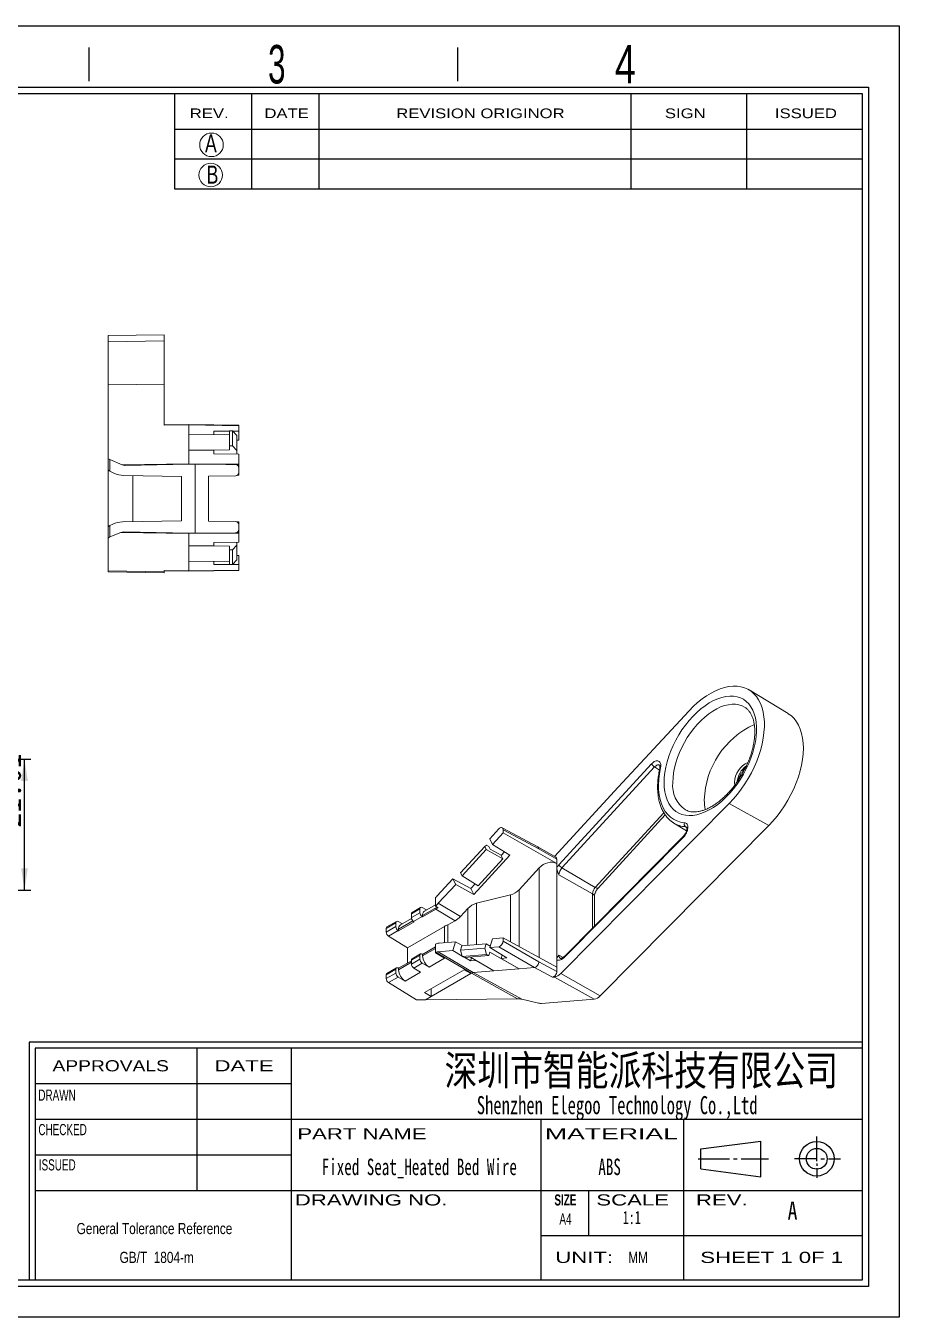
# Model space of a CAD drawing. Header units: millimetres. Extents: x 2 to 295, y 1 to 209.
# Drawn here: x 154.8 to 295.1, y 1.3 to 208.7 of the extents above; entities that cross this region are included whole.
import ezdxf

# ---------------------------------------------------------------- set-up
doc = ezdxf.new("R2010")
doc.units = ezdxf.units.MM
doc.layers.add('DIM', color=5, linetype='Continuous')
doc.layers.add('SLD-0', color=179, linetype='Continuous')
doc.styles.add('SLDTEXTSTYLE0', font='SIMSUN.TTC', dxfattribs={"width": 0.67})
doc.styles.add('SLDTEXTSTYLE1', font='SIMSUN.TTC', dxfattribs={"width": 0.67})
doc.styles.add('SLDTEXTSTYLE10', font='ARIAL.TTF', dxfattribs={"width": 1.7064})
doc.styles.add('SLDTEXTSTYLE11', font='SIMSUN.TTC', dxfattribs={"width": 0.8, "bigfont": 'bigfont'})
doc.styles.add('SLDTEXTSTYLE12', font='SIMSUN.TTC', dxfattribs={"width": 0.8})
doc.styles.add('SLDTEXTSTYLE13', font='SIMKAI.TTF', dxfattribs={"width": 0.67})
doc.styles.add('SLDTEXTSTYLE14', font='SIMSUN.TTC')
doc.styles.add('SLDTEXTSTYLE3', font='ARIAL.TTF', dxfattribs={"width": 0.63516})
doc.styles.add('SLDTEXTSTYLE4', font='GOTHIC.TTF', dxfattribs={"width": 0.7304})
doc.styles.add('SLDTEXTSTYLE5', font='GOTHIC.TTF', dxfattribs={"width": 0.61171})
doc.styles.add('SLDTEXTSTYLE6', font='ARIALBD.TTF', dxfattribs={"width": 0.63516})
doc.styles.add('SLDTEXTSTYLE7', font='ARIAL.TTF', dxfattribs={"width": 1.422})
doc.styles.add('SLDTEXTSTYLE8', font='ARIAL.TTF', dxfattribs={"width": 0.7584})
doc.styles.add('SLDTEXTSTYLE9', font='ARIAL.TTF', dxfattribs={"width": 1.2324})
doc.dimstyles.new('SLDDIMSTYLE0', dxfattribs={"dimtxt": 3.5, "dimasz": 3.5, "dimexe": 0, "dimexo": 0.0625, "dimgap": 0.875, "dimtad": 2, "dimrnd": 1e-09, "dimzin": 12, "dimdsep": 46, "dimtxsty": 'SLDTEXTSTYLE0', "dimsah": 1, "dimcen": 0.09, "dimadec": 0, "dimazin": 3, "dimtfac": 1, "dimtmove": 0, "dimatfit": 0, "dimfxl": 0, "dimfrac": 2, "dimtolj": 1, "dimtzin": 12, "dimarcsym": 0})

# ---------------------------------------------------------------- blocks, each defined once
blk = doc.blocks.new('SW_NOTE_1')
at = {"layer": 'SLD-0', "color": 0, "char_height": 1.7927, "attachment_point": 2, "style": 'SLDTEXTSTYLE8'}
for s, insert in [('General Tolerance Reference ', (13.02, 2.31)), (' GB/T  1804-m', (13.11, -2.32))]:
    blk.add_mtext(s, dxfattribs=dict(at, insert=insert))
blk = doc.blocks.new('_D_8')
at = {"layer": 'DIM'}
for p, q in [((100.4, 90.88), (155.57, 90.88)), ((154.57, 69.87), (154.57, 90.88)), ((85.21, 69.87), (155.57, 69.87))]:
    blk.add_line(p, q, dxfattribs=at)
for points in [[(154.57, 90.88), (154.04, 87.38), (155.11, 87.38)], [(154.57, 69.87), (155.11, 73.37), (154.04, 73.37)]]:
    blk.add_solid(points, dxfattribs=at)
at = {"layer": 'DIM', "insert": (150.5, 79.92), "char_height": 3.5, "attachment_point": 1, "rotation": 90, "style": 'SLDTEXTSTYLE14'}
blk.add_mtext('21.01', dxfattribs=at)

msp = doc.modelspace()

# ---------------------------------------------------------------- linework, layer by layer
at = {"color": 7, "linetype": 'Continuous', "lineweight": 15}
for p, q in [((177.01, 159.075), (167.999, 158.917)), ((167.999, 157.931), (167.999, 158.917)), ((167.999, 157.931), (177.01, 158.075)), ((167.999, 157.931), (167.999, 150.997)), ((177.01, 159.075), (177.01, 158.075)), ((177.01, 151.141), (177.01, 158.075)), ((177.01, 151.141), (167.999, 150.997)), ((167.999, 150.997), (167.999, 139.312)), ((177.01, 144.552), (177.01, 151.141)), ((181.004, 144.657), (177.01, 144.612)), ((180.999, 144.597), (177.01, 144.552)), ((180.999, 143.045), (180.999, 144.597)), ((189.01, 144.459), (180.999, 144.597)), ((189.01, 144.519), (181.004, 144.657)), ((185.01, 143.564), (187.51, 143.562)), ((185.01, 143.564), (185.01, 143.016)), ((187.51, 143.642), (188.01, 143.639)), ((187.51, 143.642), (187.51, 141.2)), ((188.01, 143.639), (188.01, 141.204)), ((188.71, 142.898), (188.01, 143.639)), ((188.082, 143.561), (189.01, 143.561)), ((189.01, 144.459), (189.01, 144.519)), ((189.01, 143.561), (189.01, 144.459)), ((189.01, 142.131), (189.01, 143.561)), ((180.999, 140.511), (180.999, 143.045)), ((187.51, 142.999), (180.999, 143.045)), ((188.01, 141.204), (187.51, 141.2)), ((187.51, 141.2), (187.51, 140.557)), ((188.01, 141.204), (188.71, 140.474)), ((188.71, 142.898), (188.71, 140.474)), ((188.71, 142.124), (189.01, 142.131)), ((167.999, 139.312), (167.999, 137.468)), ((168.292, 137.15), (168.292, 139.005)), ((168.292, 139.005), (170.244, 138.18)), ((180.999, 140.511), (187.51, 140.557)), ((180.999, 138.351), (180.999, 140.511)), ((185.01, 140.507), (180.999, 140.511)), ((185.01, 140.507), (185.01, 139.927)), ((189.01, 139.867), (185.01, 139.927)), ((188.71, 140.474), (188.71, 139.871)), ((189.01, 138.287), (189.01, 139.867)), ((167.999, 137.468), (167.999, 128.126)), ((168.939, 136.852), (168.292, 137.15)), ((170.244, 138.18), (180.999, 138.351)), ((170.724, 138.087), (180.999, 138.266)), ((180.999, 138.351), (180.999, 138.266)), ((180.999, 138.351), (189.01, 138.287)), ((180.999, 138.266), (181.999, 138.257)), ((180.999, 138.266), (182.499, 138.253)), ((180.999, 138.266), (180.999, 138.266)), ((181.999, 138.257), (181.999, 127.222)), ((188.484, 138.201), (181.999, 138.257)), ((182.499, 138.253), (182.499, 138.253)), ((189.01, 138.196), (186.916, 138.215)), ((189.01, 138.287), (189.01, 138.196)), ((189.01, 137.671), (189.01, 138.196)), ((189.01, 137.671), (189.01, 136.932)), ((189.01, 136.49), (189.01, 136.932)), ((179.799, 136.322), (170.549, 136.483)), ((171.999, 136.458), (171.999, 129.022)), ((179.799, 129.158), (179.799, 136.322)), ((184.125, 136.356), (188.518, 136.432)), ((184.125, 129.124), (184.125, 136.356)), ((188.733, 136.485), (189.01, 136.49)), ((168.292, 128.436), (168.75, 128.641)), ((170.322, 128.993), (179.799, 129.158)), ((188.518, 129.047), (184.125, 129.124)), ((189.01, 129.02), (188.655, 129.026)), ((189.01, 129.02), (189.01, 128.548)), ((167.999, 128.126), (167.999, 126.291)), ((168.292, 126.589), (168.292, 128.436)), ((170.043, 127.308), (168.292, 126.589)), ((180.999, 127.132), (170.043, 127.308)), ((180.999, 127.214), (170.514, 127.397)), ((181.999, 127.222), (180.999, 127.214)), ((180.999, 127.132), (180.999, 127.214)), ((189.01, 127.197), (180.999, 127.132)), ((180.999, 125.139), (180.999, 127.132)), ((181.999, 127.222), (188.484, 127.279)), ((189.01, 127.284), (188.484, 127.279)), ((189.01, 128.548), (189.01, 127.809)), ((189.01, 127.809), (189.01, 127.284)), ((189.01, 127.284), (189.01, 127.197)), ((189.01, 125.769), (189.01, 127.197)), ((167.999, 126.291), (167.999, 121.154)), ((180.999, 125.139), (185.01, 125.143)), ((180.999, 122.665), (180.999, 125.139)), ((187.51, 125.094), (180.999, 125.139)), ((185.01, 125.71), (189.01, 125.769)), ((185.01, 125.71), (185.01, 125.143)), ((187.51, 125.094), (187.51, 124.543)), ((187.51, 124.543), (188.01, 124.539)), ((187.51, 124.543), (187.51, 122.159)), ((188.71, 125.269), (188.01, 124.539)), ((188.01, 124.539), (188.01, 122.162)), ((188.71, 125.765), (188.71, 125.269)), ((188.71, 125.269), (188.71, 122.902)), ((180.999, 122.665), (187.51, 122.71)), ((180.999, 121.145), (180.999, 122.665)), ((185.01, 122.693), (185.01, 122.158)), ((188.01, 122.162), (188.71, 122.902)), ((189.01, 123.592), (188.71, 123.599)), ((189.01, 122.163), (189.01, 123.592)), ((167.999, 121.154), (177.01, 121.009)), ((167.999, 121.154), (167.999, 121.01)), ((167.999, 121.01), (177.01, 120.852)), ((177.01, 121.191), (180.999, 121.145)), ((177.01, 121.009), (177.01, 121.191)), ((177.01, 121.134), (181.004, 121.088)), ((177.01, 120.852), (177.01, 121.009)), ((180.999, 121.145), (189.01, 121.281)), ((181.004, 121.088), (189.01, 121.224)), ((187.51, 122.161), (185.01, 122.158)), ((188.01, 122.162), (187.51, 122.159)), ((189.01, 122.163), (187.978, 122.162)), ((189.01, 121.281), (189.01, 122.163)), ((189.01, 121.281), (189.01, 121.224)), ((277.276, 98.213), (270.984, 102.027)), ((249.945, 86.426), (261.342, 98.668)), ((255.326, 90.146), (240.44, 73.936)), ((240.931, 73.445), (255.817, 89.654)), ((239.708, 75.294), (249.945, 86.426)), ((267.813, 83.81), (240.72, 56.469)), ((267.813, 83.81), (274.145, 80.229)), ((246.735, 70.204), (257.527, 81.955)), ((229.327, 78.131), (230.766, 79.695)), ((229.761, 77.214), (231.461, 79.063)), ((237.063, 76.803), (231.31, 79.897)), ((231.461, 79.063), (231.461, 79.574)), ((231.461, 79.574), (237.213, 76.48)), ((240.077, 74.148), (231.461, 79.063)), ((247.052, 52.888), (274.145, 80.229)), ((258.904, 80.648), (258.773, 80.731)), ((258.904, 80.648), (260.947, 79.41)), ((228.533, 76.887), (224.652, 72.666)), ((228.533, 76.887), (228.812, 77.081)), ((228.766, 76.394), (228.533, 76.887)), ((229.171, 76.883), (228.812, 77.081)), ((229.367, 76.47), (229.171, 76.883)), ((229.761, 77.214), (229.327, 78.131)), ((232.564, 75.491), (229.761, 77.214)), ((239.948, 75.157), (237.068, 76.8)), ((260.455, 78.553), (241.319, 59.241)), ((241.321, 59.093), (260.457, 78.405)), ((228.766, 76.394), (224.885, 72.174)), ((232.564, 75.491), (226.743, 69.161)), ((227.477, 70.58), (231.442, 74.891)), ((228.766, 76.394), (231.442, 74.891)), ((229.367, 76.47), (231.182, 75.47)), ((231.694, 76.027), (231.173, 75.46)), ((231.173, 75.46), (231.442, 74.891)), ((237.213, 76.48), (240.094, 74.836)), ((240.094, 73.464), (240.094, 74.836)), ((224.652, 72.666), (224.885, 72.174)), ((234.051, 69.939), (237.273, 73.443)), ((240.077, 57.519), (240.077, 74.148)), ((246.273, 70.307), (240.931, 73.445)), ((220.888, 68.953), (223.416, 71.702)), ((221.063, 67.755), (223.85, 70.786)), ((223.416, 71.702), (223.85, 70.786)), ((223.416, 71.702), (226.28, 70.139)), ((223.85, 70.786), (226.743, 69.161)), ((227.477, 70.58), (224.885, 72.174)), ((226.971, 70.891), (226.28, 70.139)), ((240.448, 72.308), (245.845, 69.3)), ((220.588, 67.312), (220.588, 68.705)), ((226.28, 70.139), (226.743, 69.161)), ((227.206, 67.764), (232.641, 69.101)), ((246.15, 64.116), (246.15, 68.884)), ((216.743, 66.057), (218.113, 66.848)), ((218.223, 67.09), (216.853, 66.299)), ((218.113, 66.245), (218.113, 66.848)), ((219.159, 66.683), (218.484, 67.066)), ((218.542, 65.587), (220.637, 66.796)), ((220.588, 67.508), (218.853, 66.506)), ((221.017, 67.055), (220.588, 67.312)), ((220.637, 66.796), (223.762, 64.943)), ((221.063, 67.755), (224.619, 65.646)), ((224.619, 65.646), (225.796, 66.926)), ((212.696, 63.72), (214.246, 64.616)), ((214.356, 64.858), (212.804, 63.962)), ((214.246, 64.013), (214.246, 64.616)), ((215.293, 64.451), (214.618, 64.834)), ((214.675, 63.355), (217.172, 64.796)), ((216.764, 65.3), (214.986, 64.274)), ((218.113, 66.245), (216.743, 65.454)), ((216.743, 66.057), (216.743, 65.454)), ((217.09, 64.845), (218.46, 65.636)), ((217.172, 64.796), (217.09, 64.845)), ((218.46, 65.636), (218.542, 65.587)), ((218.542, 65.587), (218.542, 65.819)), ((223.762, 64.943), (222.613, 64.28)), ((214.246, 64.013), (212.696, 63.117)), ((212.696, 63.72), (212.696, 63.117)), ((213.037, 62.505), (214.594, 63.404)), ((216.089, 60.618), (213.037, 62.505)), ((214.594, 63.404), (214.675, 63.355)), ((214.675, 63.355), (214.675, 63.587)), ((222.031, 64.048), (216.089, 60.618)), ((222.613, 64.28), (222.613, 61.49)), ((216.089, 58.144), (216.089, 60.618)), ((218.542, 59.56), (220.588, 60.741)), ((220.588, 61.212), (220.588, 59.795)), ((223.38, 60.17), (221.029, 59.979)), ((223.814, 61.588), (221.184, 61.374)), ((223.814, 61.588), (223.38, 60.17)), ((224.898, 59.29), (223.38, 60.17)), ((225.023, 60.933), (223.814, 61.588)), ((224.853, 60.92), (224.648, 60.249)), ((224.648, 60.249), (228.547, 60.567)), ((224.648, 60.249), (224.912, 59.234)), ((224.853, 60.92), (228.752, 61.237)), ((228.547, 60.567), (228.752, 61.237)), ((228.826, 59.553), (228.547, 60.567)), ((229.391, 60.891), (228.752, 61.237)), ((229.318, 60.654), (229.752, 62.071)), ((230.771, 60.772), (229.318, 60.654)), ((229.318, 60.654), (232.092, 58.985)), ((231.461, 62.21), (229.752, 62.071)), ((236.533, 57.448), (230.771, 60.772)), ((231.461, 61.695), (231.461, 62.21)), ((231.461, 62.21), (240.077, 57.519)), ((237.213, 58.378), (231.461, 61.695)), ((214.675, 57.328), (216.743, 58.522)), ((216.743, 58.607), (218.113, 59.398)), ((218.113, 58.795), (216.743, 58.004)), ((216.743, 58.607), (216.743, 58.004)), ((218.216, 59.627), (216.846, 58.836)), ((218.484, 58.148), (217.114, 57.357)), ((218.113, 58.795), (218.113, 59.398)), ((218.542, 59.56), (218.46, 59.606)), ((218.484, 58.148), (219.593, 57.496)), ((218.542, 59.328), (218.542, 59.56)), ((222.068, 58.925), (219.593, 57.496)), ((220.588, 59.795), (220.731, 59.877)), ((220.588, 59.795), (222.068, 58.925)), ((226.395, 56.551), (220.731, 59.877)), ((221.029, 59.979), (226.674, 56.645)), ((224.912, 59.234), (228.826, 59.553)), ((225.26, 59.029), (224.912, 59.234)), ((225.26, 59.029), (229.186, 59.349)), ((226.244, 58.509), (225.336, 59.036)), ((226.224, 59.108), (229.957, 56.913)), ((226.396, 59.006), (226.244, 58.509)), ((226.244, 58.509), (227.12, 58.581)), ((228.826, 59.553), (229.186, 59.349)), ((229.186, 59.349), (229.353, 59.896)), ((234.03, 57.244), (229.353, 59.896)), ((231.324, 59.447), (231.159, 58.909)), ((231.159, 58.909), (232.092, 58.985)), ((231.159, 58.909), (234.03, 57.244)), ((240.094, 56.809), (237.213, 58.378)), ((240.094, 56.809), (240.094, 58.687)), ((212.696, 56.271), (214.246, 57.166)), ((214.246, 56.563), (212.696, 55.668)), ((212.696, 56.271), (212.696, 55.668)), ((214.35, 57.395), (212.798, 56.499)), ((214.246, 56.563), (214.246, 57.166)), ((214.675, 57.328), (214.594, 57.374)), ((214.675, 57.096), (214.675, 57.328)), ((218.223, 56.706), (215.727, 55.264)), ((218.223, 56.706), (217.114, 57.357)), ((218.839, 53.424), (225.204, 57.098)), ((226.265, 56.475), (219.9, 52.801)), ((225.204, 57.098), (226.265, 56.475)), ((226.265, 56.475), (226.395, 56.551)), ((233.81, 52.42), (226.395, 56.551)), ((229.957, 56.913), (226.674, 56.645)), ((226.674, 56.645), (234.474, 52.347)), ((234.03, 57.244), (229.957, 56.913)), ((236.533, 57.448), (234.03, 57.244)), ((239.404, 55.885), (236.533, 57.448)), ((240.72, 56.469), (247.052, 52.888)), ((214.618, 55.916), (213.061, 55.017)), ((217.566, 52.277), (213.061, 55.017)), ((214.618, 55.916), (215.727, 55.264)), ((219.9, 52.801), (219.9, 54.036)), ((239.703, 55.91), (239.404, 55.885)), ((246.118, 52.375), (239.703, 55.91)), ((217.566, 52.277), (218.98, 52.27)), ((219.9, 52.801), (218.839, 53.424)), ((218.98, 52.27), (219.9, 52.801)), ((218.98, 52.27), (233.81, 52.42)), ((234.474, 52.347), (236.951, 51.761)), ((237.658, 51.686), (246.118, 52.375))]:
    msp.add_line(p, q, dxfattribs=at)
at = {"color": 8, "linetype": 'Continuous', "lineweight": 15}
for p, q in [((256.585, 89.158), (255.817, 89.654)), ((257.291, 82.304), (246.273, 70.307)), ((260.936, 79.992), (260.786, 80.048)), ((261.025, 79.899), (260.786, 80.048)), ((237.273, 73.443), (237.273, 59.046)), ((232.641, 61.567), (232.641, 69.101)), ((234.051, 69.939), (234.051, 60.8)), ((245.845, 69.3), (245.845, 63.808)), ((220.853, 67.153), (218.542, 65.819)), ((225.796, 66.926), (225.796, 60.996)), ((227.206, 67.764), (227.206, 61.111)), ((216.989, 64.923), (214.675, 63.587)), ((222.031, 61.443), (222.031, 64.048)), ((218.542, 59.328), (220.588, 60.509)), ((214.675, 57.096), (216.743, 58.29)), ((241.123, 59.072), (240.448, 59.449))]:
    msp.add_line(p, q, dxfattribs=at)
at = {"color": 7, "linetype": 'Continuous', "lineweight": 15, "flags": 128}
for points in [[(267.813, 83.81), (268.483, 84.524), (269.128, 85.288), (269.742, 86.095), (270.321, 86.939), (270.861, 87.815), (271.358, 88.717), (271.809, 89.638), (272.21, 90.571), (272.559, 91.511), (272.853, 92.45), (273.09, 93.382), (273.268, 94.301), (273.387, 95.199), (273.445, 96.071), (273.442, 96.91), (273.378, 97.711), (273.253, 98.468), (273.068, 99.175), (272.825, 99.827), (272.526, 100.421), (272.171, 100.951), (271.765, 101.415), (271.309, 101.808), (270.808, 102.128), (270.263, 102.373), (269.68, 102.541), (269.063, 102.63), (268.415, 102.641), (267.742, 102.573), (267.048, 102.427), (266.338, 102.203), (265.616, 101.903), (264.889, 101.53), (264.161, 101.086), (263.437, 100.574), (262.723, 99.997), (262.023, 99.36), (261.342, 98.668)], [(257.336, 87.149), (257.367, 87.947), (257.459, 88.775), (257.612, 89.625), (257.824, 90.489), (258.093, 91.362), (258.418, 92.235), (258.796, 93.102), (259.223, 93.955), (259.697, 94.787), (260.212, 95.592), (260.765, 96.362), (261.351, 97.091), (261.966, 97.773), (262.603, 98.403), (263.259, 98.976), (263.928, 99.486), (264.603, 99.929), (265.28, 100.302), (265.952, 100.601), (266.615, 100.825), (267.263, 100.971), (267.889, 101.037), (268.49, 101.025), (269.061, 100.933), (269.595, 100.762), (270.09, 100.514), (270.541, 100.191), (270.944, 99.795), (271.295, 99.33), (271.593, 98.8), (271.834, 98.209), (272.017, 97.562), (272.139, 96.864), (272.201, 96.121), (272.201, 95.339), (272.139, 94.525), (272.017, 93.686), (271.834, 92.828), (271.593, 91.958), (271.295, 91.084), (270.944, 90.213), (270.541, 89.352), (270.09, 88.509), (269.595, 87.69), (269.061, 86.902), (268.49, 86.151), (267.889, 85.445), (267.263, 84.788), (266.615, 84.186), (265.952, 83.644), (265.28, 83.167), (264.603, 82.759), (263.928, 82.422), (263.259, 82.161), (262.603, 81.976), (261.966, 81.869), (261.351, 81.842), (260.765, 81.895), (260.212, 82.026), (259.697, 82.236), (259.223, 82.521), (258.796, 82.881), (258.418, 83.312), (258.093, 83.81), (257.824, 84.371), (257.612, 84.991), (257.459, 85.664), (257.367, 86.386), (257.336, 87.149)], [(277.276, 98.213), (277.294, 98.202), (277.785, 97.848), (278.226, 97.419), (278.615, 96.919), (278.948, 96.35), (279.224, 95.718), (279.439, 95.027), (279.593, 94.281), (279.684, 93.488), (279.711, 92.651), (279.675, 91.779), (279.575, 90.876), (279.413, 89.951), (279.19, 89.009), (278.906, 88.058), (278.565, 87.105), (278.169, 86.156), (277.721, 85.22), (277.223, 84.303), (276.681, 83.411), (276.097, 82.551), (275.477, 81.731), (274.825, 80.955), (274.145, 80.229)], [(256.774, 89.519), (256.599, 88.588), (256.488, 87.679), (256.442, 86.8), (256.462, 85.958), (256.547, 85.159), (256.698, 84.409), (256.912, 83.715), (257.188, 83.082), (257.523, 82.514), (257.916, 82.017), (258.363, 81.595), (258.86, 81.25), (259.404, 80.985), (259.991, 80.803), (260.615, 80.704)], [(268.705, 86.759), (268.7, 86.783), (268.669, 87.151)]]:
    msp.add_lwpolyline(points, dxfattribs=at)
at = {"color": 8, "linetype": 'Continuous', "lineweight": 15, "flags": 128}
for points in [[(270.268, 99.257), (269.874, 99.457), (269.37, 99.624), (268.832, 99.713), (268.262, 99.723), (267.668, 99.654), (267.054, 99.508), (266.425, 99.285), (265.787, 98.987), (265.147, 98.618), (264.509, 98.179), (263.881, 97.676), (263.266, 97.113), (262.672, 96.495), (262.102, 95.828), (261.564, 95.117), (261.06, 94.369), (260.597, 93.591), (260.177, 92.79), (259.806, 91.974), (259.486, 91.148), (259.22, 90.322), (259.01, 89.502), (258.859, 88.697), (258.768, 87.912), (258.738, 87.156)], [(260.457, 78.405), (260.44, 78.461), (260.437, 78.507), (260.447, 78.542), (260.455, 78.553)], [(246.273, 70.307), (246.408, 70.235), (246.527, 70.189), (246.625, 70.171), (246.699, 70.18), (246.735, 70.204)], [(241.319, 59.241), (241.311, 59.23), (241.3, 59.196), (241.304, 59.149), (241.321, 59.093)]]:
    msp.add_lwpolyline(points, dxfattribs=at)
at = {"color": 7, "linetype": 'Continuous', "lineweight": 15}
for centre, radius, start, end in [((188.48, 137.671), 0.53, 0, 89.5), ((188.51, 136.932), 0.5, 271, 0), ((188.51, 128.548), 0.5, 0, 89), ((188.48, 127.809), 0.53, 270.5, 0), ((277.556, 83.954), 13.768, 114.51766, 178.40624), ((256.529, 90.856), 1.397, 210.58041, 239.35953), ((272.284, 87.083), 3.616, 114.32393, 178.91441), ((271.125, 84.279), 7.331, 179.54803, 191.59057), ((261.114, 80.484), 0.546, 156.20121, 233.01142), ((241.643, 74.646), 1.397, 210.58041, 239.35953), ((242.232, 72.22), 1.787, 136.7503, 177.18117), ((219.903, 69.84), 1.325, 301.10196, 317.98092), ((247.426, 69.222), 1.583, 136.7503, 177.18117), ((218.341, 66.885), 0.231, 51.54414, 189.33258), ((219.278, 65.9), 0.74, 125.04422, 186.26796), ((214.474, 64.653), 0.231, 51.54414, 189.33258), ((216.995, 66.089), 0.254, 124.09119, 187.22099), ((217.512, 65.489), 0.77, 182.65231, 236.77029), ((218.882, 66.28), 0.77, 182.65231, 236.77029), ((215.016, 64.048), 0.77, 182.65231, 236.77029), ((215.411, 63.668), 0.74, 125.04422, 186.26796), ((216.981, 58.637), 0.24, 124.12618, 187.186), ((218.327, 59.434), 0.217, 52.29531, 189.4473), ((218.928, 58.832), 0.816, 182.6294, 237.08191), ((220.848, 59.434), 2.308, 182.6294, 237.08191), ((221.108, 59.258), 0.725, 96.20748, 121.33129), ((214.461, 57.202), 0.217, 52.29531, 189.4473), ((215.061, 56.6), 0.816, 182.6294, 237.08191), ((216.981, 57.202), 2.308, 182.6294, 237.08191), ((217.557, 58.042), 0.816, 182.6294, 237.08191), ((226.747, 55.972), 0.677, 96.20748, 121.33129), ((239.428, 57.614), 1.726, 279.16472, 318.43343), ((245.866, 53.94), 1.586, 279.16472, 318.43343)]:
    msp.add_arc(centre, radius, start, end, dxfattribs=at)
at = {"color": 8, "linetype": 'Continuous', "lineweight": 15}
for centre, radius, start, end in [((256.783, 89.364), 0.155, 93.27779, 157.96302), ((273.001, 86.692), 3.998, 127.71305, 172.50559), ((263.384, 86.638), 4.675, 173.63755, 235.71112), ((261.116, 84.332), 4.297, 239.01485, 265.59644), ((245.665, 68.848), 0.486, 4.33275, 68.32072), ((240.999, 59.382), 0.555, 173.08561, 236.26651)]:
    msp.add_arc(centre, radius, start, end, dxfattribs=at)
at = {"color": 7, "linetype": 'Continuous', "lineweight": 15}
for centre, major_axis, ratio, start_param, end_param in [((181.002, 143.957), (0.002, 0.7), 0.0174505, 6.2829356, 6.6992218), ((168.999, 139.331), (1, 0.024), 0.441597, 3.1311237, 3.9165218), ((168.999, 137.449), (1, -0.024), 0.441597, 3.1520617, 3.9374598), ((170.703, 139.266), (1.18, 0), 0.9998476, 4.3124015, 4.7298449), ((170.549, 140.484), (-2.51, 3.151), 0.9823839, 2.0442343, 2.4601812), ((170.322, 124.992), (2.518, 3.145), 0.9824012, 0.6840113, 1.0895587), ((168.999, 128.145), (1, 0.023), 0.4292319, 2.3461984, 3.1315966), ((168.999, 126.272), (1, -0.023), 0.4292319, 2.3661906, 3.1515887), ((170.493, 126.214), (1.183, 0), 0.9998476, 1.5533404, 1.9603112), ((181.002, 121.788), (-0.002, 0.7), 0.0174506, 2.7359582, 3.1418413), ((230.966, 79.288), (0.35, 0.606), 0.5772078, 5.49786, 7.4844169), ((236.727, 76.189), (0.339, 0.612), 0.5689102, 5.487582, 6.2902554), ((239.599, 74.55), (0.35, 0.606), 0.5774961, 5.4976943, 6.2862276), ((238.687, 72.596), (1.814, 1.153), 0.7301737, 0.3685172, 1.9218602), ((232.637, 70.787), (1.814, 1.153), 0.7301737, 4.2802593, 5.0634529), ((220.206, 69.502), (1.5, 2.598), 0.5774186, 4.107726, 4.342743), ((220.637, 69.246), (1.5, 2.598), 0.5774186, 3.9267961, 4.1069685), ((227.21, 66.079), (1.814, 1.153), 0.7301737, 1.1386666, 1.9218602), ((223.762, 67.393), (1.5, 2.598), 0.5774186, 3.9267961, 4.342743), ((213.064, 63.5), (-0.258, 0.463), 0.5672184, 0.0084273, 0.7939067), ((213.043, 62.91), (-0.244, 0.437), 0.5672184, 0.7939067, 2.3472497), ((223.445, 63.203), (2, -0.031), 0.5872749, 2.008766, 2.3652297), ((220.347, 58.639), (1.5, 2.599), 0.5773454, 0.3795924, 0.6714945), ((230.966, 61.41), (0.35, 0.606), 0.5775528, 3.5214067, 5.4975655), ((236.727, 58.087), (0.342, 0.611), 0.5656292, 3.5139937, 5.4903766), ((213.043, 56.063), (-0.244, 0.437), 0.5672184, 0.0084273, 0.7939067), ((239.599, 56.523), (0.35, 0.606), 0.5772657, 3.5212854, 5.4978924), ((213.064, 55.448), (-0.258, 0.463), 0.5672184, 0.7939067, 2.3559764), ((233.839, 51.454), (1.674, 0), 0.5772936, 1.1812815, 1.5882523), ((236.951, 52.079), (0.997, -0.261), 0.2997694, 4.7907602, 5.5761584)]:
    msp.add_ellipse(centre, major_axis=major_axis, ratio=ratio, start_param=start_param, end_param=end_param, dxfattribs=at)
for points, knots in [([(270.267, 99.247), (270.33, 99.211), (270.521, 99.103), (270.797, 98.852), (271.097, 98.497), (271.35, 98.08), (271.558, 97.609), (271.721, 97.088), (271.837, 96.519), (271.905, 95.905), (271.924, 95.25), (271.892, 94.558), (271.81, 93.837), (271.676, 93.09), (271.492, 92.326), (271.258, 91.55), (270.975, 90.768), (270.646, 89.989), (270.273, 89.218), (269.86, 88.462), (269.409, 87.728), (268.925, 87.022), (268.411, 86.35), (267.874, 85.717), (267.316, 85.129), (266.744, 84.591), (266.164, 84.107), (265.58, 83.68), (264.998, 83.313), (264.424, 83.009), (263.864, 82.768), (263.323, 82.592), (262.806, 82.478), (262.316, 82.427), (261.855, 82.435), (261.424, 82.505), (261.056, 82.616), (260.847, 82.731), (260.758, 82.779)], [0, 0, 0, 0, 0.0157828, 0.0476574, 0.078746, 0.1086406, 0.1375649, 0.1658723, 0.19384, 0.2216502, 0.2494132, 0.2771792, 0.3049845, 0.3328478, 0.3607739, 0.3887598, 0.416798, 0.4448781, 0.4729889, 0.5011183, 0.5292539, 0.5573811, 0.5854854, 0.6135543, 0.6415755, 0.6695372, 0.697429, 0.7252436, 0.7529784, 0.7806402, 0.8082508, 0.8358497, 0.8634949, 0.891304, 0.9194602, 0.9482252, 0.9779155, 1, 1, 1, 1]), ([(256.774, 89.519), (256.802, 89.647), (256.817, 89.772), (256.816, 90.004), (256.802, 90.11), (256.746, 90.301), (256.704, 90.383), (256.596, 90.516), (256.53, 90.567), (256.379, 90.632), (256.293, 90.647), (256.112, 90.639), (256.014, 90.616), (255.816, 90.537), (255.715, 90.479), (255.515, 90.333), (255.419, 90.246), (255.326, 90.146)], [0, 0, 0, 0, 0.125, 0.125, 0.25, 0.25, 0.375, 0.375, 0.5, 0.5, 0.625, 0.625, 0.75, 0.75, 0.875, 0.875, 1, 1, 1, 1]), ([(256.639, 89.422), (256.607, 89.267), (256.512, 88.819), (256.396, 88.086), (256.312, 87.235), (256.285, 86.408), (256.314, 85.611), (256.401, 84.847), (256.545, 84.123), (256.746, 83.443), (257.003, 82.813), (257.313, 82.238), (257.675, 81.72), (258.087, 81.269), (258.452, 80.943), (258.693, 80.792), (258.767, 80.746)], [0, 0, 0, 0, 0.04089302, 0.11843148, 0.19605456, 0.27375464, 0.35152187, 0.42933088, 0.50711215, 0.58477528, 0.66219578, 0.7392244, 0.81571617, 0.89157753, 0.96681519, 1, 1, 1, 1]), ([(256.61, 89.936), (256.61, 89.936), (256.612, 89.935), (256.618, 89.931), (256.655, 89.856), (256.674, 89.71), (256.669, 89.555), (256.642, 89.45), (256.635, 89.42)], [0, 0, 0, 0, 0.0337489, 0.2838557, 0.4870334, 0.7054132, 0.9174669, 1, 1, 1, 1]), ([(269.279, 87.552), (269.287, 87.584), (269.325, 87.746), (269.442, 88.049), (269.627, 88.448), (269.855, 88.83), (270.113, 89.188), (270.304, 89.391), (270.398, 89.493)], [0, 0, 0, 0, 0.0469525, 0.2366601, 0.4273818, 0.6186177, 0.8098025, 1, 1, 1, 1]), ([(260.939, 79.999), (260.939, 79.999), (260.941, 79.998), (260.952, 79.989), (260.984, 79.918), (261.006, 79.775), (260.992, 79.575), (260.936, 79.34), (260.837, 79.089), (260.696, 78.843), (260.562, 78.661), (260.478, 78.579), (260.455, 78.556)], [0, 0, 0, 0, 0.0043026, 0.1240701, 0.2330766, 0.3469964, 0.46541, 0.5809477, 0.7031781, 0.8278339, 0.951513, 1, 1, 1, 1]), ([(260.457, 78.405), (260.552, 78.5), (260.64, 78.607), (260.801, 78.838), (260.871, 78.96), (260.993, 79.216), (261.041, 79.344), (261.112, 79.601), (261.135, 79.728), (261.151, 79.967), (261.145, 80.081), (261.105, 80.283), (261.071, 80.374), (260.978, 80.524), (260.919, 80.584), (260.78, 80.671), (260.702, 80.696), (260.615, 80.704)], [0, 0, 0, 0, 0.125, 0.125, 0.25, 0.25, 0.375, 0.375, 0.5, 0.5, 0.625, 0.625, 0.75, 0.75, 0.875, 0.875, 1, 1, 1, 1]), ([(261.112, 79.681), (261.105, 79.728), (261.085, 79.858), (261.016, 79.965), (260.946, 79.989), (260.936, 79.992)], [0, 0, 0, 0, 0.3302072, 0.9060369, 1, 1, 1, 1]), ([(240.094, 73.464), (240.095, 73.436), (240.096, 73.38), (240.107, 73.29), (240.124, 73.196), (240.147, 73.098), (240.176, 72.996), (240.214, 72.881), (240.262, 72.749), (240.318, 72.609), (240.381, 72.461), (240.423, 72.364), (240.448, 72.308)], [0, 0, 0, 0, 0.0775285, 0.1576825, 0.2402134, 0.3249056, 0.4116001, 0.5002141, 0.6189526, 0.7500122, 0.8573652, 1, 1, 1, 1]), ([(246.152, 68.888), (246.152, 68.917), (246.152, 68.988), (246.175, 69.139), (246.218, 69.303), (246.275, 69.466), (246.344, 69.626), (246.403, 69.735), (246.434, 69.79)], [0, 0, 0, 0, 0.1412683, 0.3377795, 0.5225115, 0.6662966, 0.8312209, 1, 1, 1, 1]), ([(246.434, 69.79), (246.488, 69.877), (246.564, 69.998), (246.669, 70.131), (246.715, 70.18), (246.736, 70.202)], [0, 0, 0, 0, 0.579274, 0.8064473, 1, 1, 1, 1]), ([(240.448, 59.449), (240.423, 59.42), (240.381, 59.371), (240.318, 59.293), (240.262, 59.215), (240.207, 59.127), (240.16, 59.031), (240.123, 58.923), (240.099, 58.81), (240.096, 58.727), (240.094, 58.687)], [0, 0, 0, 0, 0.1426306, 0.2500246, 0.381067, 0.4998594, 0.632053, 0.7598328, 0.882732, 1, 1, 1, 1]), ([(241.321, 59.093), (241.113, 58.883), (240.887, 58.733), (240.452, 58.589), (240.252, 58.598), (240.094, 58.687)], [0, 0, 0, 0, 0.5, 0.5, 1, 1, 1, 1]), ([(241.319, 59.243), (241.305, 59.229), (241.25, 59.169), (241.147, 59.086), (241.018, 58.998), (240.898, 58.94), (240.8, 58.912), (240.731, 58.907), (240.703, 58.913), (240.696, 58.918), (240.693, 58.92)], [0, 0, 0, 0, 0.0419761, 0.1755483, 0.3133675, 0.451814, 0.5914936, 0.7362941, 0.8964541, 1, 1, 1, 1])]:
    msp.add_open_spline(points, degree=3, knots=knots, dxfattribs=at)
at = {"color": 8, "linetype": 'Continuous', "lineweight": 15}
msp.add_open_spline([(255.817, 89.654), (255.892, 89.728), (256.041, 89.876), (256.279, 89.985), (256.478, 90.008), (256.568, 89.948), (256.604, 89.925)], degree=3, knots=[0, 0, 0, 0, 0.2741278, 0.5481654, 0.821958, 1, 1, 1, 1], dxfattribs=at)
at = {"color": 7, "linetype": 'Continuous', "lineweight": 15}
msp.add_open_spline([(240.094, 73.464), (240.194, 73.636), (240.312, 73.796), (240.44, 73.936)], degree=3, dxfattribs=at)
at = {"layer": 'SLD-0'}
for p, q in [((1.812, 208.674), (295.107, 208.674)), ((295.107, 208.674), (295.107, 1.294)), ((12.675, 197.811), (289.181, 197.811)), ((252.017, 197.811), (252.017, 182.514)), ((270.599, 197.811), (270.599, 182.514)), ((289.181, 197.811), (289.181, 7.219)), ((289.181, 7.219), (12.675, 7.219)), ((295.107, 1.294), (1.812, 1.294))]:
    msp.add_line(p, q, dxfattribs=at)
at = {"layer": 'SLD-0', "color": 6, "linetype": 'Continuous'}
for p, q in [((164.952, 199.786), (164.952, 205.169)), ((224.204, 199.786), (224.204, 205.169)), ((11.687, 198.799), (290.169, 198.799)), ((290.169, 198.799), (290.169, 6.231)), ((290.169, 6.231), (11.687, 6.231))]:
    msp.add_line(p, q, dxfattribs=at)
at = {"layer": 'SLD-0', "color": 179, "linetype": 'Continuous'}
for p, q in [((178.659, 197.811), (178.659, 182.514)), ((191.05, 197.811), (191.05, 182.514)), ((201.886, 197.811), (201.886, 182.514)), ((178.659, 192.074), (289.181, 192.074)), ((178.659, 187.294), (289.181, 187.294)), ((178.659, 182.514), (289.181, 182.514)), ((289.181, 45.462), (155.33, 45.462)), ((155.33, 45.462), (155.33, 7.219)), ((289.181, 44.506), (156.286, 44.506)), ((156.286, 44.506), (156.286, 7.219)), ((182.281, 44.506), (182.281, 21.56)), ((197.398, 44.506), (197.398, 7.219)), ((197.398, 38.77), (156.286, 38.77)), ((289.181, 33.033), (156.286, 33.033)), ((237.553, 33.033), (237.553, 7.219)), ((260.499, 7.219), (260.499, 33.033)), ((263.255, 28.354), (272.888, 29.538)), ((272.888, 23.846), (272.888, 29.538)), ((281.869, 26.35), (281.869, 30.316)), ((197.398, 27.297), (156.286, 27.297)), ((263.255, 25.106), (263.255, 28.354)), ((262.786, 26.733), (267.83, 26.733)), ((263.255, 25.106), (272.888, 23.846)), ((268.461, 26.733), (269.091, 26.733)), ((269.722, 26.733), (274.136, 26.733)), ((281.869, 26.733), (278.268, 26.733)), ((281.869, 25.966), (281.869, 25.583)), ((281.869, 25.2), (281.869, 23.667)), ((282.5, 26.733), (283.13, 26.733)), ((283.761, 26.733), (285.653, 26.733)), ((289.181, 21.56), (156.286, 21.56)), ((245.202, 21.56), (245.202, 14.39)), ((237.553, 14.39), (289.181, 14.39))]:
    msp.add_line(p, q, dxfattribs=at)
at = {"layer": 'SLD-0', "lineweight": 0}
for centre in [(184.622, 189.564), (184.499, 184.715)]:
    msp.add_circle(centre, 1.894, dxfattribs=at)
at = {"layer": 'SLD-0', "color": 179, "linetype": 'Continuous'}
for radius in [2.771, 1.669]:
    msp.add_circle((281.869, 26.733), radius, dxfattribs=at)

# ---------------------------------------------------------------- block references
at = {"layer": 'SLD-0', "color": 179}
msp.add_blockref('SW_NOTE_1', (162.438, 14.111), dxfattribs=at)

# ---------------------------------------------------------------- texts
at = {"color": 7, "linetype": 'Continuous', "lineweight": 0, "attachment_point": 1}
for s, insert, char_height, style in [('Fixed Seat_Heated Bed Wire', (202.331, 26.754), 2.64583, 'SLDTEXTSTYLE1'), ('ABS', (246.774, 26.754), 2.6458, 'SLDTEXTSTYLE1'), ('1:1', (250.696, 18.358), 2.1167, 'SLDTEXTSTYLE0')]:
    msp.add_mtext(s, dxfattribs=dict(at, insert=insert, char_height=char_height, style=style))
at = {"layer": 'SLD-0'}
for s, insert, char_height, attachment_point, style in [('3', (193.707, 205.593), 6.172, 1, 'SLDTEXTSTYLE5'), ('4', (249.441, 205.587), 6.172, 1, 'SLDTEXTSTYLE4'), ('A', (183.578, 191.252), 2.903, 1, 'SLDTEXTSTYLE4'), ('B', (183.832, 186.237), 2.903, 1, 'SLDTEXTSTYLE4'), ('\\M+1905B圳\\M+18E73\\M+19271\\M+1945C\\M+19468\\M+189C8\\M+18B5A\\M+1974C\\M+18CC0\\M+18CF6\\M+18E69', (253.676, 43.337), 4.82808, 2, 'SLDTEXTSTYLE11'), ('A', (277.178, 19.854), 2.91, 1, 'SLDTEXTSTYLE12')]:
    msp.add_mtext(s, dxfattribs=dict(at, insert=insert, char_height=char_height, attachment_point=attachment_point, style=style))
at = {"layer": 'SLD-0', "color": 179}
for s, insert, char_height, attachment_point, style in [('REV.', (181.129, 195.4), 1.5536, 1, 'SLDTEXTSTYLE9'), ('DATE', (193.126, 195.4), 1.5536, 1, 'SLDTEXTSTYLE9'), ('REVISION ORIGINOR', (214.308, 195.4), 1.55363, 1, 'SLDTEXTSTYLE9'), ('SIGN', (257.466, 195.4), 1.5536, 1, 'SLDTEXTSTYLE9'), ('ISSUED', (275.148, 195.4), 1.5536, 1, 'SLDTEXTSTYLE9'), ('APPROVALS', (168.427, 42.563), 1.7927, 2, 'SLDTEXTSTYLE9'), ('DATE', (189.85, 42.563), 1.7927, 2, 'SLDTEXTSTYLE7'), ('DRAWN', (159.804, 37.853), 1.7927, 2, 'SLDTEXTSTYLE3'), ('Shenzhen Elegoo Technology Co.,Ltd', (249.798, 36.8), 2.91042, 2, 'SLDTEXTSTYLE13'), ('CHECKED', (160.696, 32.315), 1.7927, 2, 'SLDTEXTSTYLE3'), ('PART NAME', (208.794, 31.645), 1.7927, 2, 'SLDTEXTSTYLE7'), ('MATERIAL', (248.88, 31.645), 1.7927, 2, 'SLDTEXTSTYLE10'), ('ISSUED', (159.837, 26.654), 1.7927, 2, 'SLDTEXTSTYLE3'), ('DRAWING NO.', (210.268, 21.022), 1.79265, 2, 'SLDTEXTSTYLE7'), ('SIZE', (241.479, 21.022), 1.7927, 2, 'SLDTEXTSTYLE6'), ('SCALE', (252.289, 21.022), 1.7927, 2, 'SLDTEXTSTYLE7'), ('REV.', (266.61, 21.022), 1.7927, 2, 'SLDTEXTSTYLE7'), ('A4', (241.49, 17.953), 1.7927, 2, 'SLDTEXTSTYLE3'), ('UNIT:', (244.499, 11.791), 1.7927, 2, 'SLDTEXTSTYLE7'), ('MM', (253.161, 11.791), 1.7927, 2, 'SLDTEXTSTYLE8'), ('SHEET 1 0F 1', (274.62, 11.791), 1.79265, 2, 'SLDTEXTSTYLE7')]:
    msp.add_mtext(s, dxfattribs=dict(at, insert=insert, char_height=char_height, attachment_point=attachment_point, style=style))

# ---------------------------------------------------------------- dimensions: what is measured, and where the dimension line sits
at = {"layer": 'DIM'}
dim = msp.add_linear_dim(base=(154.575, 90.883), p1=(84.209, 69.873), p2=(99.396, 90.883), angle=90, dimstyle='SLDDIMSTYLE0', dxfattribs=at)
dim.commit()
dim.dimension.update_dxf_attribs({"geometry": '_D_8', "text_midpoint": (154.575, 83.323), "dimtype": 160})

doc.saveas('drawing.dxf')
